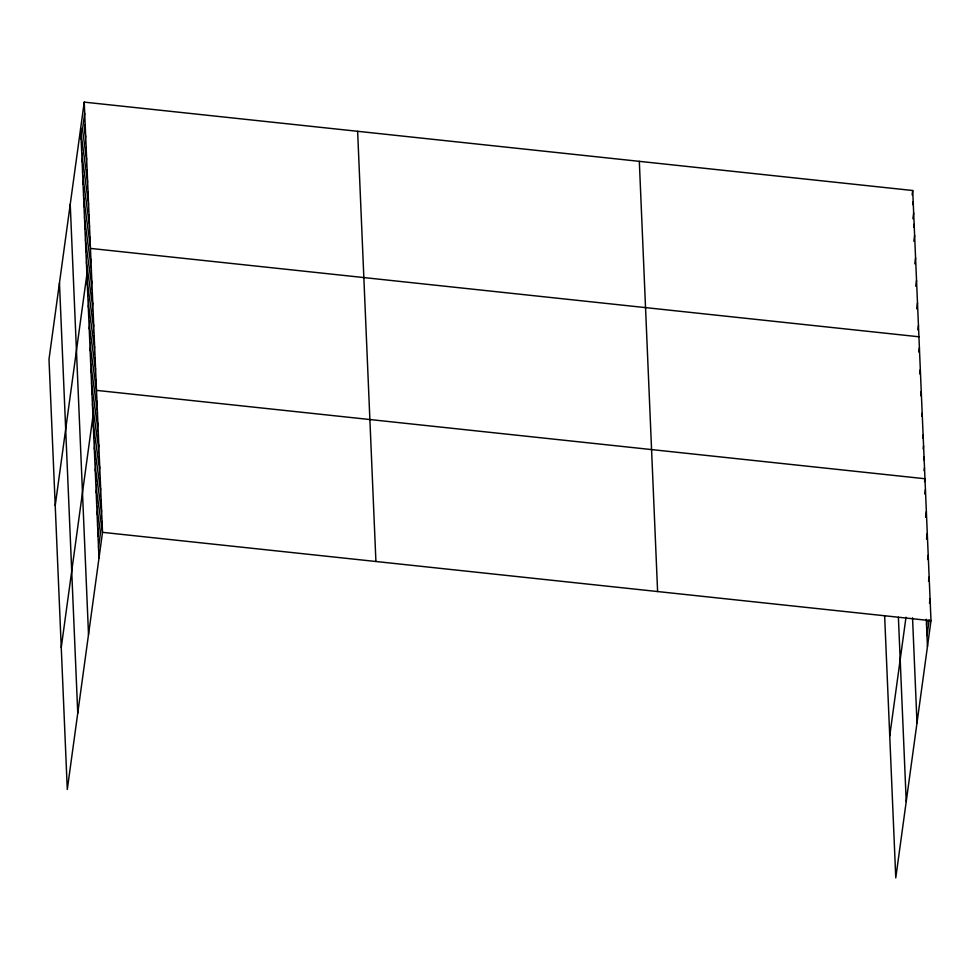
<?xml version="1.0" encoding="UTF-8"?>
<svg xmlns="http://www.w3.org/2000/svg" width="980" height="980" viewBox="0 0 980 980"><rect width="100%" height="100%" fill="white"/><g stroke="black" fill="none" stroke-linecap="round" stroke-linejoin="round"><path stroke-width="1.47" d="M84.231 102.128L49 359.293L67.289 789.488L102.52 532.336L84.231 102.128L912.711 190.512L931 620.707L895.769 877.872L884.634 615.771M81.156 139.246L84.709 113.386M81.634 150.491L85.187 124.632M82.124 161.749L85.664 135.889M82.602 172.995L86.142 147.135M83.079 184.252L86.62 158.393M83.557 195.498L87.097 169.638M84.035 206.756L87.575 180.896M84.513 218.001L88.053 192.141M84.99 229.259L88.531 203.399M85.468 240.504L89.008 214.645M85.946 251.762L89.486 225.902M86.424 263.007L89.964 237.148M55.223 505.558L90.442 248.406L918.934 336.777M87.367 285.18L90.907 259.32M87.833 296.107L91.373 270.247M88.298 307.022L91.838 281.162M88.763 317.937L92.304 292.077M89.229 328.863L92.769 303.004M89.682 339.778L93.235 313.918M90.148 350.705L93.688 324.846M90.613 361.62L94.154 335.76M91.079 372.547L94.619 346.687M91.544 383.462L95.085 357.602M92.01 394.389L95.55 368.529M92.475 405.304L96.016 379.444M61.25 647.523L96.481 390.371L924.961 478.742L924.569 481.621M93.406 427.145L96.947 401.286M93.872 438.072L97.412 412.213M94.325 448.987L97.878 423.127M94.79 459.914L98.331 434.042M95.256 470.829L98.796 444.969M95.722 481.744L99.262 455.884M96.187 492.671L99.727 466.811M96.653 503.585L100.193 477.726M97.118 514.512L100.658 488.653M97.584 525.427L101.124 499.567M98.049 536.354L101.589 510.494M98.502 547.269L102.055 521.409M912.123 194.824L912.711 190.512M912.797 204.636L913.189 201.77M912.882 218.761L913.666 213.015M913.752 227.139L914.144 224.273M913.838 241.264L914.622 235.519M914.793 263.767L915.577 258.022M915.749 286.27L916.533 280.525M916.704 308.774L917.488 303.028M917.856 329.844L918.456 325.532M918.799 352.016L919.399 347.704M919.73 373.858L920.318 369.546M920.661 395.7L921.249 391.388M921.788 416.096L922.18 413.229M922.719 437.938L923.111 435.071M923.172 448.865L923.577 445.986M923.638 459.779L924.042 456.901M924.103 470.694L924.495 467.827M889.742 735.907L905.998 617.229M924.838 493.981L925.426 489.669M925.573 517.256L926.357 511.511M926.504 539.098L927.288 533.353M927.619 559.494L928.219 555.195M928.55 581.336L929.138 577.036M926.529 624.726L927.117 620.426M929.481 603.178L930.069 598.866M926.994 635.653L929.163 619.85M102.52 532.336L931 620.707M926.296 619.274L927.46 646.567M912.539 617.792L916.998 722.897M898.391 617.253L906.231 801.542M639.315 161.345L657.605 591.553M357.627 131.296L375.916 561.491M80.678 127.988L98.968 558.196M70.229 204.318L88.519 634.513M59.462 282.963L77.751 713.158"/></g></svg>
